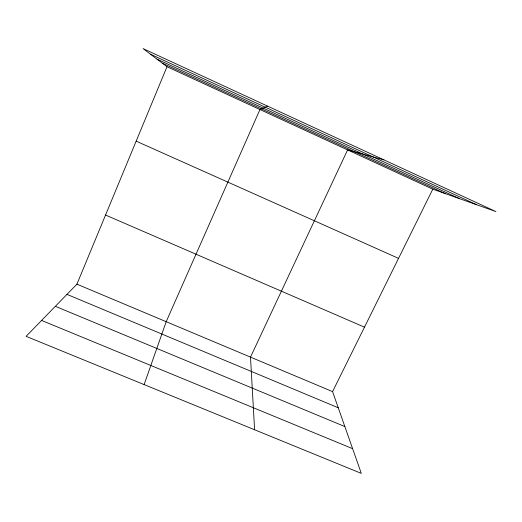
<?xml version="1.0" encoding="UTF-8"?>
<svg xmlns="http://www.w3.org/2000/svg" width="522" height="522" viewBox="0 0 522 522"><rect width="100%" height="100%" fill="white"/><g stroke="black" fill="none" stroke-linecap="round" stroke-linejoin="round"><path stroke-width="0.78" d="M144.118 384.597L166.192 321.689L259.956 109.535L267.616 106.136M432.797 189.173L332.573 391.617L361.296 473.389L26.1 336.344L76.91 284.17L167.001 66.705L143.074 48.611L495.9 211.573L432.797 189.173L167.001 66.705M383.898 159.843L347.6 149.918L250.495 357.12L254.599 429.769M41.597 320.43L352.611 448.666M55.352 306.31L344.846 426.559M66.973 294.375L338.249 407.773M76.91 284.17L332.573 391.617M105.548 215.044L364.486 327.163M136.157 141.155L398.54 258.377M156.959 59.11L459.51 198.654M162.388 63.221L445.103 193.545M150.466 54.203L476.599 204.722"/></g></svg>
